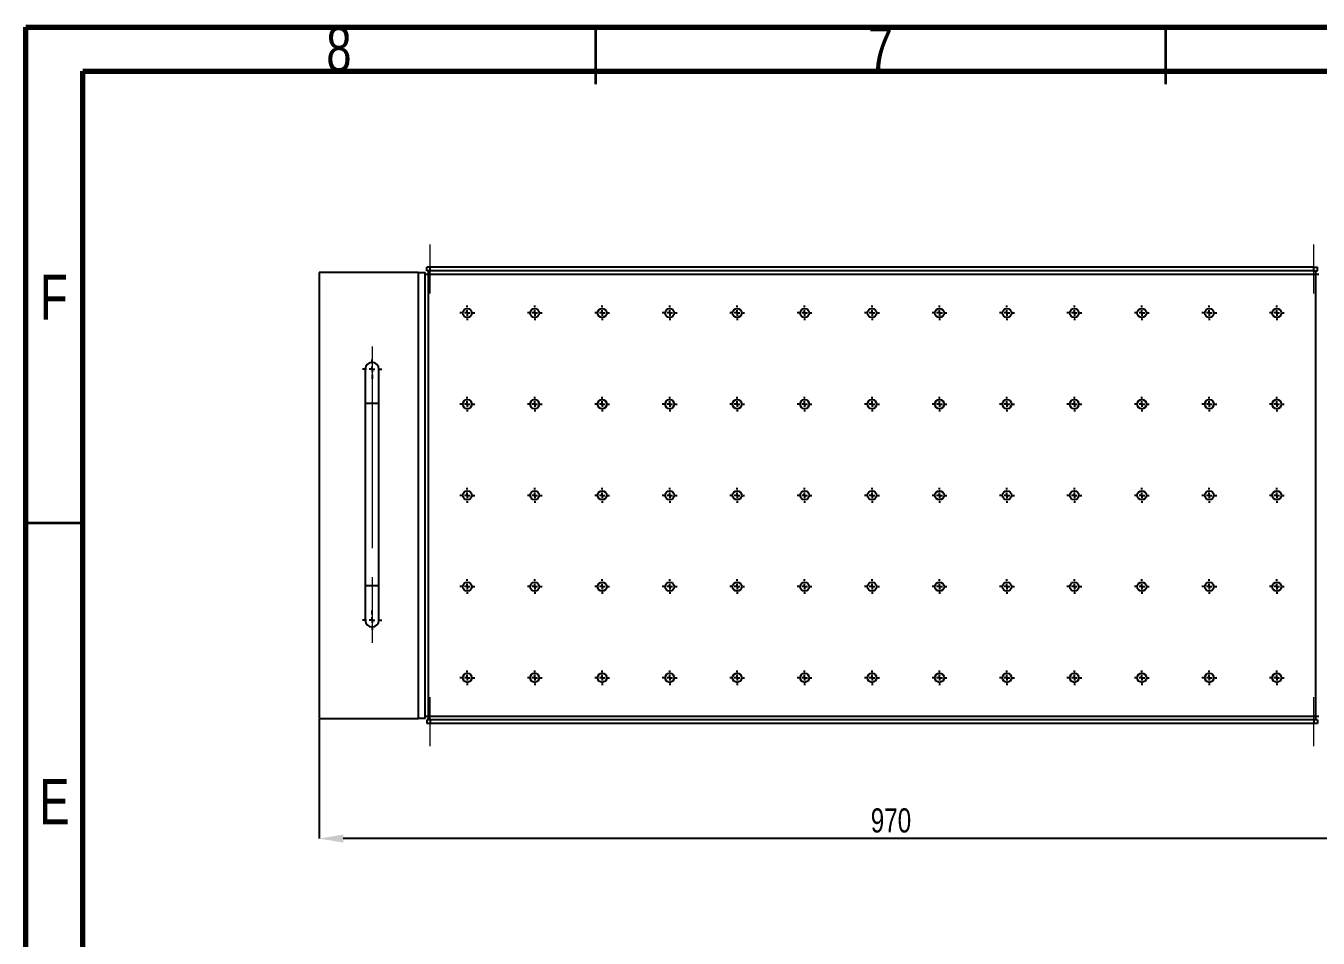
# Model space of a CAD drawing. Header units: millimetres. Extents: x 15 to 1266, y -324 to 294.
# Drawn here: x 16.7 to 130.1, y -116.4 to -36.4 of the extents above; entities that cross this region are included whole.
import ezdxf

# ---------------------------------------------------------------- set-up
doc = ezdxf.new("R2010")
doc.units = ezdxf.units.MM
doc.header["$PDSIZE"] = -1
doc.linetypes.add('CENTERX2', pattern=[20.32, 12.7, -2.54, 2.54, -2.54])
doc.layers.add('FORMAT', color=7, linetype='Continuous')
doc.styles.add('SLDTEXTSTYLE0', font='TXT', dxfattribs={"width": 0.75})
doc.dimstyles.new('SLDDIMSTYLE9', dxfattribs={"dimtxt": 2.116667, "dimasz": 2.116667, "dimexe": 0, "dimexo": 0.0625, "dimgap": 0.529167, "dimtad": 1, "dimdec": 0, "dimlfac": 10, "dimrnd": 1e-09, "dimzin": 12, "dimdsep": 46, "dimtxsty": 'SLDTEXTSTYLE0', "dimsah": 1, "dimcen": 0.09, "dimadec": 0, "dimazin": 3, "dimtfac": 1, "dimtdec": 0, "dimtofl": 0, "dimtmove": 0, "dimatfit": 3, "dimfxl": 1, "dimfrac": 2, "dimtolj": 1, "dimtzin": 12, "dimarcsym": 0})

# ---------------------------------------------------------------- blocks, each defined once
blk = doc.blocks.new('*D730')
at = {"layer": 'Defpoints', "color": 0}
for p in [(42.46, -97.15), (139.46, -97.15), (42.46, -107.69)]:
    blk.add_point(p, dxfattribs=at)
at = {"layer": 'FORMAT', "color": 0, "lineweight": -2}
for p, q in [((42.46, -97.21), (42.46, -107.69)), ((139.46, -97.21), (139.46, -107.69)), ((137.34, -107.69), (44.58, -107.69))]:
    blk.add_line(p, q, dxfattribs=at)
at = {"layer": 'FORMAT', "color": 0}
for points in [[(44.58, -107.34), (44.58, -108.04), (42.46, -107.69)], [(137.34, -107.34), (137.34, -108.04), (139.46, -107.69)]]:
    blk.add_solid(points, dxfattribs=at)
at = {"layer": 'FORMAT', "color": 0, "insert": (92.62, -105.04), "char_height": 2.117, "attachment_point": 2, "style": 'SLDTEXTSTYLE0'}
blk.add_mtext('\\A1;970', dxfattribs=at)
blk = doc.blocks.new('SW_CENTERMARKSYMBOL_79')
at = {"layer": 'FORMAT', "color": 0}
for p, q in [((-0.5, 0), (-0.85, 0)), ((0, 0), (-0.25, 0)), ((0, 0.5), (0, 0.85)), ((0, 0), (0, 0.25)), ((0, 0), (0, -0.25)), ((0, 0), (0.25, 0)), ((0.5, 0), (0.85, 0)), ((0, -0.5), (0, -0.85))]:
    blk.add_line(p, q, dxfattribs=at)
blk = doc.blocks.new('SW_CENTERMARKSYMBOL_80')
at = {"layer": 'FORMAT', "color": 0}
for p, q in [((-0.5, 0), (-0.85, 0)), ((0, 0), (-0.25, 0)), ((0, 0.5), (0, 0.85)), ((0, 0), (0, 0.25)), ((0, 0), (0, -0.25)), ((0, 0), (0.25, 0)), ((0.5, 0), (0.85, 0)), ((0, -0.5), (0, -0.85))]:
    blk.add_line(p, q, dxfattribs=at)
blk = doc.blocks.new('SW_CENTERMARKSYMBOL_81')
at = {"layer": 'FORMAT', "color": 0}
for p, q in [((-0.5, 0), (-0.65, 0)), ((0, 0), (-0.25, 0)), ((0, 0.5), (0, 0.65)), ((0, 0), (0, 0.25)), ((0, 0), (0, -0.25)), ((0, 0), (0.25, 0)), ((0.5, 0), (0.65, 0)), ((0, -0.5), (0, -0.65))]:
    blk.add_line(p, q, dxfattribs=at)
blk = doc.blocks.new('SW_CENTERMARKSYMBOL_82')
at = {"layer": 'FORMAT', "color": 0}
for p, q in [((-0.5, 0), (-0.65, 0)), ((0, 0), (-0.25, 0)), ((0, 0.5), (0, 0.65)), ((0, 0), (0, 0.25)), ((0, 0), (0, -0.25)), ((0, 0), (0.25, 0)), ((0.5, 0), (0.65, 0)), ((0, -0.5), (0, -0.65))]:
    blk.add_line(p, q, dxfattribs=at)
blk = doc.blocks.new('SW_CENTERMARKSYMBOL_83')
at = {"layer": 'FORMAT', "color": 0}
for p, q in [((-0.5, 0), (-0.65, 0)), ((0, 0), (-0.25, 0)), ((0, 0.5), (0, 0.65)), ((0, 0), (0, 0.25)), ((0, 0), (0, -0.25)), ((0, 0), (0.25, 0)), ((0.5, 0), (0.65, 0)), ((0, -0.5), (0, -0.65))]:
    blk.add_line(p, q, dxfattribs=at)
blk = doc.blocks.new('SW_CENTERMARKSYMBOL_84')
at = {"layer": 'FORMAT', "color": 0}
for p, q in [((-0.5, 0), (-0.65, 0)), ((0, 0), (-0.25, 0)), ((0, 0.5), (0, 0.65)), ((0, 0), (0, 0.25)), ((0, 0), (0, -0.25)), ((0, 0), (0.25, 0)), ((0.5, 0), (0.65, 0)), ((0, -0.5), (0, -0.65))]:
    blk.add_line(p, q, dxfattribs=at)
blk = doc.blocks.new('SW_CENTERMARKSYMBOL_85')
at = {"layer": 'FORMAT', "color": 0}
for p, q in [((-0.5, 0), (-0.65, 0)), ((0, 0), (-0.25, 0)), ((0, 0.5), (0, 0.65)), ((0, 0), (0, 0.25)), ((0, 0), (0, -0.25)), ((0, 0), (0.25, 0)), ((0.5, 0), (0.65, 0)), ((0, -0.5), (0, -0.65))]:
    blk.add_line(p, q, dxfattribs=at)
blk = doc.blocks.new('SW_CENTERMARKSYMBOL_86')
at = {"layer": 'FORMAT', "color": 0}
for p, q in [((-0.5, 0), (-0.65, 0)), ((0, 0), (-0.25, 0)), ((0, 0.5), (0, 0.65)), ((0, 0), (0, 0.25)), ((0, 0), (0, -0.25)), ((0, 0), (0.25, 0)), ((0.5, 0), (0.65, 0)), ((0, -0.5), (0, -0.65))]:
    blk.add_line(p, q, dxfattribs=at)
blk = doc.blocks.new('SW_CENTERMARKSYMBOL_87')
at = {"layer": 'FORMAT', "color": 0}
for p, q in [((-0.5, 0), (-0.65, 0)), ((0, 0), (-0.25, 0)), ((0, 0.5), (0, 0.65)), ((0, 0), (0, 0.25)), ((0, 0), (0, -0.25)), ((0, 0), (0.25, 0)), ((0.5, 0), (0.65, 0)), ((0, -0.5), (0, -0.65))]:
    blk.add_line(p, q, dxfattribs=at)
blk = doc.blocks.new('SW_CENTERMARKSYMBOL_88')
at = {"layer": 'FORMAT', "color": 0}
for p, q in [((-0.5, 0), (-0.65, 0)), ((0, 0), (-0.25, 0)), ((0, 0.5), (0, 0.65)), ((0, 0), (0, 0.25)), ((0, 0), (0, -0.25)), ((0, 0), (0.25, 0)), ((0.5, 0), (0.65, 0)), ((0, -0.5), (0, -0.65))]:
    blk.add_line(p, q, dxfattribs=at)
blk = doc.blocks.new('SW_CENTERMARKSYMBOL_89')
at = {"layer": 'FORMAT', "color": 0}
for p, q in [((-0.5, 0), (-0.65, 0)), ((0, 0), (-0.25, 0)), ((0, 0.5), (0, 0.65)), ((0, 0), (0, 0.25)), ((0, 0), (0, -0.25)), ((0, 0), (0.25, 0)), ((0.5, 0), (0.65, 0)), ((0, -0.5), (0, -0.65))]:
    blk.add_line(p, q, dxfattribs=at)
blk = doc.blocks.new('SW_CENTERMARKSYMBOL_90')
at = {"layer": 'FORMAT', "color": 0}
for p, q in [((-0.5, 0), (-0.65, 0)), ((0, 0), (-0.25, 0)), ((0, 0.5), (0, 0.65)), ((0, 0), (0, 0.25)), ((0, 0), (0, -0.25)), ((0, 0), (0.25, 0)), ((0.5, 0), (0.65, 0)), ((0, -0.5), (0, -0.65))]:
    blk.add_line(p, q, dxfattribs=at)
blk = doc.blocks.new('SW_CENTERMARKSYMBOL_91')
at = {"layer": 'FORMAT', "color": 0}
for p, q in [((-0.5, 0), (-0.65, 0)), ((0, 0), (-0.25, 0)), ((0, 0.5), (0, 0.65)), ((0, 0), (0, 0.25)), ((0, 0), (0, -0.25)), ((0, 0), (0.25, 0)), ((0.5, 0), (0.65, 0)), ((0, -0.5), (0, -0.65))]:
    blk.add_line(p, q, dxfattribs=at)
blk = doc.blocks.new('SW_CENTERMARKSYMBOL_92')
at = {"layer": 'FORMAT', "color": 0}
for p, q in [((-0.5, 0), (-0.65, 0)), ((0, 0), (-0.25, 0)), ((0, 0.5), (0, 0.65)), ((0, 0), (0, 0.25)), ((0, 0), (0, -0.25)), ((0, 0), (0.25, 0)), ((0.5, 0), (0.65, 0)), ((0, -0.5), (0, -0.65))]:
    blk.add_line(p, q, dxfattribs=at)
blk = doc.blocks.new('SW_CENTERMARKSYMBOL_93')
at = {"layer": 'FORMAT', "color": 0}
for p, q in [((-0.5, 0), (-0.65, 0)), ((0, 0), (-0.25, 0)), ((0, 0.5), (0, 0.65)), ((0, 0), (0, 0.25)), ((0, 0), (0, -0.25)), ((0, 0), (0.25, 0)), ((0.5, 0), (0.65, 0)), ((0, -0.5), (0, -0.65))]:
    blk.add_line(p, q, dxfattribs=at)
blk = doc.blocks.new('SW_CENTERMARKSYMBOL_94')
at = {"layer": 'FORMAT', "color": 0}
for p, q in [((-0.5, 0), (-0.65, 0)), ((0, 0), (-0.25, 0)), ((0, 0.5), (0, 0.65)), ((0, 0), (0, 0.25)), ((0, 0), (0, -0.25)), ((0, 0), (0.25, 0)), ((0.5, 0), (0.65, 0)), ((0, -0.5), (0, -0.65))]:
    blk.add_line(p, q, dxfattribs=at)
blk = doc.blocks.new('SW_CENTERMARKSYMBOL_95')
at = {"layer": 'FORMAT', "color": 0}
for p, q in [((-0.5, 0), (-0.65, 0)), ((0, 0), (-0.25, 0)), ((0, 0.5), (0, 0.65)), ((0, 0), (0, 0.25)), ((0, 0), (0, -0.25)), ((0, 0), (0.25, 0)), ((0.5, 0), (0.65, 0)), ((0, -0.5), (0, -0.65))]:
    blk.add_line(p, q, dxfattribs=at)
blk = doc.blocks.new('SW_CENTERMARKSYMBOL_96')
at = {"layer": 'FORMAT', "color": 0}
for p, q in [((-0.5, 0), (-0.65, 0)), ((0, 0), (-0.25, 0)), ((0, 0.5), (0, 0.65)), ((0, 0), (0, 0.25)), ((0, 0), (0, -0.25)), ((0, 0), (0.25, 0)), ((0.5, 0), (0.65, 0)), ((0, -0.5), (0, -0.65))]:
    blk.add_line(p, q, dxfattribs=at)
blk = doc.blocks.new('SW_CENTERMARKSYMBOL_97')
at = {"layer": 'FORMAT', "color": 0}
for p, q in [((-0.5, 0), (-0.65, 0)), ((0, 0), (-0.25, 0)), ((0, 0.5), (0, 0.65)), ((0, 0), (0, 0.25)), ((0, 0), (0, -0.25)), ((0, 0), (0.25, 0)), ((0.5, 0), (0.65, 0)), ((0, -0.5), (0, -0.65))]:
    blk.add_line(p, q, dxfattribs=at)
blk = doc.blocks.new('SW_CENTERMARKSYMBOL_98')
at = {"layer": 'FORMAT', "color": 0}
for p, q in [((-0.5, 0), (-0.65, 0)), ((0, 0), (-0.25, 0)), ((0, 0.5), (0, 0.65)), ((0, 0), (0, 0.25)), ((0, 0), (0, -0.25)), ((0, 0), (0.25, 0)), ((0.5, 0), (0.65, 0)), ((0, -0.5), (0, -0.65))]:
    blk.add_line(p, q, dxfattribs=at)
blk = doc.blocks.new('SW_CENTERMARKSYMBOL_99')
at = {"layer": 'FORMAT', "color": 0}
for p, q in [((-0.5, 0), (-0.65, 0)), ((0, 0), (-0.25, 0)), ((0, 0.5), (0, 0.65)), ((0, 0), (0, 0.25)), ((0, 0), (0, -0.25)), ((0, 0), (0.25, 0)), ((0.5, 0), (0.65, 0)), ((0, -0.5), (0, -0.65))]:
    blk.add_line(p, q, dxfattribs=at)
blk = doc.blocks.new('SW_CENTERMARKSYMBOL_100')
at = {"layer": 'FORMAT', "color": 0}
for p, q in [((-0.5, 0), (-0.65, 0)), ((0, 0), (-0.25, 0)), ((0, 0.5), (0, 0.65)), ((0, 0), (0, 0.25)), ((0, 0), (0, -0.25)), ((0, 0), (0.25, 0)), ((0.5, 0), (0.65, 0)), ((0, -0.5), (0, -0.65))]:
    blk.add_line(p, q, dxfattribs=at)
blk = doc.blocks.new('SW_CENTERMARKSYMBOL_101')
at = {"layer": 'FORMAT', "color": 0}
for p, q in [((-0.5, 0), (-0.65, 0)), ((0, 0), (-0.25, 0)), ((0, 0.5), (0, 0.65)), ((0, 0), (0, 0.25)), ((0, 0), (0, -0.25)), ((0, 0), (0.25, 0)), ((0.5, 0), (0.65, 0)), ((0, -0.5), (0, -0.65))]:
    blk.add_line(p, q, dxfattribs=at)
blk = doc.blocks.new('SW_CENTERMARKSYMBOL_102')
at = {"layer": 'FORMAT', "color": 0}
for p, q in [((-0.5, 0), (-0.65, 0)), ((0, 0), (-0.25, 0)), ((0, 0.5), (0, 0.65)), ((0, 0), (0, 0.25)), ((0, 0), (0, -0.25)), ((0, 0), (0.25, 0)), ((0.5, 0), (0.65, 0)), ((0, -0.5), (0, -0.65))]:
    blk.add_line(p, q, dxfattribs=at)
blk = doc.blocks.new('SW_CENTERMARKSYMBOL_103')
at = {"layer": 'FORMAT', "color": 0}
for p, q in [((-0.5, 0), (-0.65, 0)), ((0, 0), (-0.25, 0)), ((0, 0.5), (0, 0.65)), ((0, 0), (0, 0.25)), ((0, 0), (0, -0.25)), ((0, 0), (0.25, 0)), ((0.5, 0), (0.65, 0)), ((0, -0.5), (0, -0.65))]:
    blk.add_line(p, q, dxfattribs=at)
blk = doc.blocks.new('SW_CENTERMARKSYMBOL_104')
at = {"layer": 'FORMAT', "color": 0}
for p, q in [((-0.5, 0), (-0.65, 0)), ((0, 0), (-0.25, 0)), ((0, 0.5), (0, 0.65)), ((0, 0), (0, 0.25)), ((0, 0), (0, -0.25)), ((0, 0), (0.25, 0)), ((0.5, 0), (0.65, 0)), ((0, -0.5), (0, -0.65))]:
    blk.add_line(p, q, dxfattribs=at)
blk = doc.blocks.new('SW_CENTERMARKSYMBOL_105')
at = {"layer": 'FORMAT', "color": 0}
for p, q in [((-0.5, 0), (-0.65, 0)), ((0, 0), (-0.25, 0)), ((0, 0.5), (0, 0.65)), ((0, 0), (0, 0.25)), ((0, 0), (0, -0.25)), ((0, 0), (0.25, 0)), ((0.5, 0), (0.65, 0)), ((0, -0.5), (0, -0.65))]:
    blk.add_line(p, q, dxfattribs=at)
blk = doc.blocks.new('SW_CENTERMARKSYMBOL_106')
at = {"layer": 'FORMAT', "color": 0}
for p, q in [((-0.5, 0), (-0.65, 0)), ((0, 0), (-0.25, 0)), ((0, 0.5), (0, 0.65)), ((0, 0), (0, 0.25)), ((0, 0), (0, -0.25)), ((0, 0), (0.25, 0)), ((0.5, 0), (0.65, 0)), ((0, -0.5), (0, -0.65))]:
    blk.add_line(p, q, dxfattribs=at)
blk = doc.blocks.new('SW_CENTERMARKSYMBOL_107')
at = {"layer": 'FORMAT', "color": 0}
for p, q in [((-0.5, 0), (-0.65, 0)), ((0, 0), (-0.25, 0)), ((0, 0.5), (0, 0.65)), ((0, 0), (0, 0.25)), ((0, 0), (0, -0.25)), ((0, 0), (0.25, 0)), ((0.5, 0), (0.65, 0)), ((0, -0.5), (0, -0.65))]:
    blk.add_line(p, q, dxfattribs=at)
blk = doc.blocks.new('SW_CENTERMARKSYMBOL_108')
at = {"layer": 'FORMAT', "color": 0}
for p, q in [((-0.5, 0), (-0.65, 0)), ((0, 0), (-0.25, 0)), ((0, 0.5), (0, 0.65)), ((0, 0), (0, 0.25)), ((0, 0), (0, -0.25)), ((0, 0), (0.25, 0)), ((0.5, 0), (0.65, 0)), ((0, -0.5), (0, -0.65))]:
    blk.add_line(p, q, dxfattribs=at)
blk = doc.blocks.new('SW_CENTERMARKSYMBOL_109')
at = {"layer": 'FORMAT', "color": 0}
for p, q in [((-0.5, 0), (-0.65, 0)), ((0, 0), (-0.25, 0)), ((0, 0.5), (0, 0.65)), ((0, 0), (0, 0.25)), ((0, 0), (0, -0.25)), ((0, 0), (0.25, 0)), ((0.5, 0), (0.65, 0)), ((0, -0.5), (0, -0.65))]:
    blk.add_line(p, q, dxfattribs=at)
blk = doc.blocks.new('SW_CENTERMARKSYMBOL_110')
at = {"layer": 'FORMAT', "color": 0}
for p, q in [((-0.5, 0), (-0.65, 0)), ((0, 0), (-0.25, 0)), ((0, 0.5), (0, 0.65)), ((0, 0), (0, 0.25)), ((0, 0), (0, -0.25)), ((0, 0), (0.25, 0)), ((0.5, 0), (0.65, 0)), ((0, -0.5), (0, -0.65))]:
    blk.add_line(p, q, dxfattribs=at)
blk = doc.blocks.new('SW_CENTERMARKSYMBOL_111')
at = {"layer": 'FORMAT', "color": 0}
for p, q in [((-0.5, 0), (-0.65, 0)), ((0, 0), (-0.25, 0)), ((0, 0.5), (0, 0.65)), ((0, 0), (0, 0.25)), ((0, 0), (0, -0.25)), ((0, 0), (0.25, 0)), ((0.5, 0), (0.65, 0)), ((0, -0.5), (0, -0.65))]:
    blk.add_line(p, q, dxfattribs=at)
blk = doc.blocks.new('SW_CENTERMARKSYMBOL_112')
at = {"layer": 'FORMAT', "color": 0}
for p, q in [((-0.5, 0), (-0.65, 0)), ((0, 0), (-0.25, 0)), ((0, 0.5), (0, 0.65)), ((0, 0), (0, 0.25)), ((0, 0), (0, -0.25)), ((0, 0), (0.25, 0)), ((0.5, 0), (0.65, 0)), ((0, -0.5), (0, -0.65))]:
    blk.add_line(p, q, dxfattribs=at)
blk = doc.blocks.new('SW_CENTERMARKSYMBOL_113')
at = {"layer": 'FORMAT', "color": 0}
for p, q in [((-0.5, 0), (-0.65, 0)), ((0, 0), (-0.25, 0)), ((0, 0.5), (0, 0.65)), ((0, 0), (0, 0.25)), ((0, 0), (0, -0.25)), ((0, 0), (0.25, 0)), ((0.5, 0), (0.65, 0)), ((0, -0.5), (0, -0.65))]:
    blk.add_line(p, q, dxfattribs=at)
blk = doc.blocks.new('SW_CENTERMARKSYMBOL_114')
at = {"layer": 'FORMAT', "color": 0}
for p, q in [((-0.5, 0), (-0.65, 0)), ((0, 0), (-0.25, 0)), ((0, 0.5), (0, 0.65)), ((0, 0), (0, 0.25)), ((0, 0), (0, -0.25)), ((0, 0), (0.25, 0)), ((0.5, 0), (0.65, 0)), ((0, -0.5), (0, -0.65))]:
    blk.add_line(p, q, dxfattribs=at)
blk = doc.blocks.new('SW_CENTERMARKSYMBOL_115')
at = {"layer": 'FORMAT', "color": 0}
for p, q in [((-0.5, 0), (-0.65, 0)), ((0, 0), (-0.25, 0)), ((0, 0.5), (0, 0.65)), ((0, 0), (0, 0.25)), ((0, 0), (0, -0.25)), ((0, 0), (0.25, 0)), ((0.5, 0), (0.65, 0)), ((0, -0.5), (0, -0.65))]:
    blk.add_line(p, q, dxfattribs=at)
blk = doc.blocks.new('SW_CENTERMARKSYMBOL_116')
at = {"layer": 'FORMAT', "color": 0}
for p, q in [((-0.5, 0), (-0.65, 0)), ((0, 0), (-0.25, 0)), ((0, 0.5), (0, 0.65)), ((0, 0), (0, 0.25)), ((0, 0), (0, -0.25)), ((0, 0), (0.25, 0)), ((0.5, 0), (0.65, 0)), ((0, -0.5), (0, -0.65))]:
    blk.add_line(p, q, dxfattribs=at)
blk = doc.blocks.new('SW_CENTERMARKSYMBOL_117')
at = {"layer": 'FORMAT', "color": 0}
for p, q in [((-0.5, 0), (-0.65, 0)), ((0, 0), (-0.25, 0)), ((0, 0.5), (0, 0.65)), ((0, 0), (0, 0.25)), ((0, 0), (0, -0.25)), ((0, 0), (0.25, 0)), ((0.5, 0), (0.65, 0)), ((0, -0.5), (0, -0.65))]:
    blk.add_line(p, q, dxfattribs=at)
blk = doc.blocks.new('SW_CENTERMARKSYMBOL_118')
at = {"layer": 'FORMAT', "color": 0}
for p, q in [((-0.5, 0), (-0.65, 0)), ((0, 0), (-0.25, 0)), ((0, 0.5), (0, 0.65)), ((0, 0), (0, 0.25)), ((0, 0), (0, -0.25)), ((0, 0), (0.25, 0)), ((0.5, 0), (0.65, 0)), ((0, -0.5), (0, -0.65))]:
    blk.add_line(p, q, dxfattribs=at)
blk = doc.blocks.new('SW_CENTERMARKSYMBOL_119')
at = {"layer": 'FORMAT', "color": 0}
for p, q in [((-0.5, 0), (-0.65, 0)), ((0, 0), (-0.25, 0)), ((0, 0.5), (0, 0.65)), ((0, 0), (0, 0.25)), ((0, 0), (0, -0.25)), ((0, 0), (0.25, 0)), ((0.5, 0), (0.65, 0)), ((0, -0.5), (0, -0.65))]:
    blk.add_line(p, q, dxfattribs=at)
blk = doc.blocks.new('SW_CENTERMARKSYMBOL_120')
at = {"layer": 'FORMAT', "color": 0}
for p, q in [((-0.5, 0), (-0.65, 0)), ((0, 0), (-0.25, 0)), ((0, 0.5), (0, 0.65)), ((0, 0), (0, 0.25)), ((0, 0), (0, -0.25)), ((0, 0), (0.25, 0)), ((0.5, 0), (0.65, 0)), ((0, -0.5), (0, -0.65))]:
    blk.add_line(p, q, dxfattribs=at)
blk = doc.blocks.new('SW_CENTERMARKSYMBOL_121')
at = {"layer": 'FORMAT', "color": 0}
for p, q in [((-0.5, 0), (-0.65, 0)), ((0, 0), (-0.25, 0)), ((0, 0.5), (0, 0.65)), ((0, 0), (0, 0.25)), ((0, 0), (0, -0.25)), ((0, 0), (0.25, 0)), ((0.5, 0), (0.65, 0)), ((0, -0.5), (0, -0.65))]:
    blk.add_line(p, q, dxfattribs=at)
blk = doc.blocks.new('SW_CENTERMARKSYMBOL_122')
at = {"layer": 'FORMAT', "color": 0}
for p, q in [((-0.5, 0), (-0.65, 0)), ((0, 0), (-0.25, 0)), ((0, 0.5), (0, 0.65)), ((0, 0), (0, 0.25)), ((0, 0), (0, -0.25)), ((0, 0), (0.25, 0)), ((0.5, 0), (0.65, 0)), ((0, -0.5), (0, -0.65))]:
    blk.add_line(p, q, dxfattribs=at)
blk = doc.blocks.new('SW_CENTERMARKSYMBOL_123')
at = {"layer": 'FORMAT', "color": 0}
for p, q in [((-0.5, 0), (-0.65, 0)), ((0, 0), (-0.25, 0)), ((0, 0.5), (0, 0.65)), ((0, 0), (0, 0.25)), ((0, 0), (0, -0.25)), ((0, 0), (0.25, 0)), ((0.5, 0), (0.65, 0)), ((0, -0.5), (0, -0.65))]:
    blk.add_line(p, q, dxfattribs=at)
blk = doc.blocks.new('SW_CENTERMARKSYMBOL_124')
at = {"layer": 'FORMAT', "color": 0}
for p, q in [((-0.5, 0), (-0.65, 0)), ((0, 0), (-0.25, 0)), ((0, 0.5), (0, 0.65)), ((0, 0), (0, 0.25)), ((0, 0), (0, -0.25)), ((0, 0), (0.25, 0)), ((0.5, 0), (0.65, 0)), ((0, -0.5), (0, -0.65))]:
    blk.add_line(p, q, dxfattribs=at)
blk = doc.blocks.new('SW_CENTERMARKSYMBOL_125')
at = {"layer": 'FORMAT', "color": 0}
for p, q in [((-0.5, 0), (-0.65, 0)), ((0, 0), (-0.25, 0)), ((0, 0.5), (0, 0.65)), ((0, 0), (0, 0.25)), ((0, 0), (0, -0.25)), ((0, 0), (0.25, 0)), ((0.5, 0), (0.65, 0)), ((0, -0.5), (0, -0.65))]:
    blk.add_line(p, q, dxfattribs=at)
blk = doc.blocks.new('SW_CENTERMARKSYMBOL_126')
at = {"layer": 'FORMAT', "color": 0}
for p, q in [((-0.5, 0), (-0.65, 0)), ((0, 0), (-0.25, 0)), ((0, 0.5), (0, 0.65)), ((0, 0), (0, 0.25)), ((0, 0), (0, -0.25)), ((0, 0), (0.25, 0)), ((0.5, 0), (0.65, 0)), ((0, -0.5), (0, -0.65))]:
    blk.add_line(p, q, dxfattribs=at)
blk = doc.blocks.new('SW_CENTERMARKSYMBOL_127')
at = {"layer": 'FORMAT', "color": 0}
for p, q in [((-0.5, 0), (-0.65, 0)), ((0, 0), (-0.25, 0)), ((0, 0.5), (0, 0.65)), ((0, 0), (0, 0.25)), ((0, 0), (0, -0.25)), ((0, 0), (0.25, 0)), ((0.5, 0), (0.65, 0)), ((0, -0.5), (0, -0.65))]:
    blk.add_line(p, q, dxfattribs=at)
blk = doc.blocks.new('SW_CENTERMARKSYMBOL_128')
at = {"layer": 'FORMAT', "color": 0}
for p, q in [((-0.5, 0), (-0.65, 0)), ((0, 0), (-0.25, 0)), ((0, 0.5), (0, 0.65)), ((0, 0), (0, 0.25)), ((0, 0), (0, -0.25)), ((0, 0), (0.25, 0)), ((0.5, 0), (0.65, 0)), ((0, -0.5), (0, -0.65))]:
    blk.add_line(p, q, dxfattribs=at)
blk = doc.blocks.new('SW_CENTERMARKSYMBOL_129')
at = {"layer": 'FORMAT', "color": 0}
for p, q in [((-0.5, 0), (-0.65, 0)), ((0, 0), (-0.25, 0)), ((0, 0.5), (0, 0.65)), ((0, 0), (0, 0.25)), ((0, 0), (0, -0.25)), ((0, 0), (0.25, 0)), ((0.5, 0), (0.65, 0)), ((0, -0.5), (0, -0.65))]:
    blk.add_line(p, q, dxfattribs=at)
blk = doc.blocks.new('SW_CENTERMARKSYMBOL_130')
at = {"layer": 'FORMAT', "color": 0}
for p, q in [((-0.5, 0), (-0.65, 0)), ((0, 0), (-0.25, 0)), ((0, 0.5), (0, 0.65)), ((0, 0), (0, 0.25)), ((0, 0), (0, -0.25)), ((0, 0), (0.25, 0)), ((0.5, 0), (0.65, 0)), ((0, -0.5), (0, -0.65))]:
    blk.add_line(p, q, dxfattribs=at)
blk = doc.blocks.new('SW_CENTERMARKSYMBOL_131')
at = {"layer": 'FORMAT', "color": 0}
for p, q in [((-0.5, 0), (-0.65, 0)), ((0, 0), (-0.25, 0)), ((0, 0.5), (0, 0.65)), ((0, 0), (0, 0.25)), ((0, 0), (0, -0.25)), ((0, 0), (0.25, 0)), ((0.5, 0), (0.65, 0)), ((0, -0.5), (0, -0.65))]:
    blk.add_line(p, q, dxfattribs=at)
blk = doc.blocks.new('SW_CENTERMARKSYMBOL_132')
at = {"layer": 'FORMAT', "color": 0}
for p, q in [((-0.5, 0), (-0.65, 0)), ((0, 0), (-0.25, 0)), ((0, 0.5), (0, 0.65)), ((0, 0), (0, 0.25)), ((0, 0), (0, -0.25)), ((0, 0), (0.25, 0)), ((0.5, 0), (0.65, 0)), ((0, -0.5), (0, -0.65))]:
    blk.add_line(p, q, dxfattribs=at)
blk = doc.blocks.new('SW_CENTERMARKSYMBOL_133')
at = {"layer": 'FORMAT', "color": 0}
for p, q in [((-0.5, 0), (-0.65, 0)), ((0, 0), (-0.25, 0)), ((0, 0.5), (0, 0.65)), ((0, 0), (0, 0.25)), ((0, 0), (0, -0.25)), ((0, 0), (0.25, 0)), ((0.5, 0), (0.65, 0)), ((0, -0.5), (0, -0.65))]:
    blk.add_line(p, q, dxfattribs=at)
blk = doc.blocks.new('SW_CENTERMARKSYMBOL_134')
at = {"layer": 'FORMAT', "color": 0}
for p, q in [((-0.5, 0), (-0.65, 0)), ((0, 0), (-0.25, 0)), ((0, 0.5), (0, 0.65)), ((0, 0), (0, 0.25)), ((0, 0), (0, -0.25)), ((0, 0), (0.25, 0)), ((0.5, 0), (0.65, 0)), ((0, -0.5), (0, -0.65))]:
    blk.add_line(p, q, dxfattribs=at)
blk = doc.blocks.new('SW_CENTERMARKSYMBOL_135')
at = {"layer": 'FORMAT', "color": 0}
for p, q in [((-0.5, 0), (-0.65, 0)), ((0, 0), (-0.25, 0)), ((0, 0.5), (0, 0.65)), ((0, 0), (0, 0.25)), ((0, 0), (0, -0.25)), ((0, 0), (0.25, 0)), ((0.5, 0), (0.65, 0)), ((0, -0.5), (0, -0.65))]:
    blk.add_line(p, q, dxfattribs=at)
blk = doc.blocks.new('SW_CENTERMARKSYMBOL_136')
at = {"layer": 'FORMAT', "color": 0}
for p, q in [((-0.5, 0), (-0.65, 0)), ((0, 0), (-0.25, 0)), ((0, 0.5), (0, 0.65)), ((0, 0), (0, 0.25)), ((0, 0), (0, -0.25)), ((0, 0), (0.25, 0)), ((0.5, 0), (0.65, 0)), ((0, -0.5), (0, -0.65))]:
    blk.add_line(p, q, dxfattribs=at)
blk = doc.blocks.new('SW_CENTERMARKSYMBOL_137')
at = {"layer": 'FORMAT', "color": 0}
for p, q in [((-0.5, 0), (-0.65, 0)), ((0, 0), (-0.25, 0)), ((0, 0.5), (0, 0.65)), ((0, 0), (0, 0.25)), ((0, 0), (0, -0.25)), ((0, 0), (0.25, 0)), ((0.5, 0), (0.65, 0)), ((0, -0.5), (0, -0.65))]:
    blk.add_line(p, q, dxfattribs=at)
blk = doc.blocks.new('SW_CENTERMARKSYMBOL_138')
at = {"layer": 'FORMAT', "color": 0}
for p, q in [((-0.5, 0), (-0.65, 0)), ((0, 0), (-0.25, 0)), ((0, 0.5), (0, 0.65)), ((0, 0), (0, 0.25)), ((0, 0), (0, -0.25)), ((0, 0), (0.25, 0)), ((0.5, 0), (0.65, 0)), ((0, -0.5), (0, -0.65))]:
    blk.add_line(p, q, dxfattribs=at)
blk = doc.blocks.new('SW_CENTERMARKSYMBOL_139')
at = {"layer": 'FORMAT', "color": 0}
for p, q in [((-0.5, 0), (-0.65, 0)), ((0, 0), (-0.25, 0)), ((0, 0.5), (0, 0.65)), ((0, 0), (0, 0.25)), ((0, 0), (0, -0.25)), ((0, 0), (0.25, 0)), ((0.5, 0), (0.65, 0)), ((0, -0.5), (0, -0.65))]:
    blk.add_line(p, q, dxfattribs=at)
blk = doc.blocks.new('SW_CENTERMARKSYMBOL_140')
at = {"layer": 'FORMAT', "color": 0}
for p, q in [((-0.5, 0), (-0.65, 0)), ((0, 0), (-0.25, 0)), ((0, 0.5), (0, 0.65)), ((0, 0), (0, 0.25)), ((0, 0), (0, -0.25)), ((0, 0), (0.25, 0)), ((0.5, 0), (0.65, 0)), ((0, -0.5), (0, -0.65))]:
    blk.add_line(p, q, dxfattribs=at)
blk = doc.blocks.new('SW_CENTERMARKSYMBOL_141')
at = {"layer": 'FORMAT', "color": 0}
for p, q in [((-0.5, 0), (-0.65, 0)), ((0, 0), (-0.25, 0)), ((0, 0.5), (0, 0.65)), ((0, 0), (0, 0.25)), ((0, 0), (0, -0.25)), ((0, 0), (0.25, 0)), ((0.5, 0), (0.65, 0)), ((0, -0.5), (0, -0.65))]:
    blk.add_line(p, q, dxfattribs=at)
blk = doc.blocks.new('SW_CENTERMARKSYMBOL_142')
at = {"layer": 'FORMAT', "color": 0}
for p, q in [((-0.5, 0), (-0.65, 0)), ((0, 0), (-0.25, 0)), ((0, 0.5), (0, 0.65)), ((0, 0), (0, 0.25)), ((0, 0), (0, -0.25)), ((0, 0), (0.25, 0)), ((0.5, 0), (0.65, 0)), ((0, -0.5), (0, -0.65))]:
    blk.add_line(p, q, dxfattribs=at)
blk = doc.blocks.new('SW_CENTERMARKSYMBOL_143')
at = {"layer": 'FORMAT', "color": 0}
for p, q in [((-0.5, 0), (-0.65, 0)), ((0, 0), (-0.25, 0)), ((0, 0.5), (0, 0.65)), ((0, 0), (0, 0.25)), ((0, 0), (0, -0.25)), ((0, 0), (0.25, 0)), ((0.5, 0), (0.65, 0)), ((0, -0.5), (0, -0.65))]:
    blk.add_line(p, q, dxfattribs=at)
blk = doc.blocks.new('SW_CENTERMARKSYMBOL_144')
at = {"layer": 'FORMAT', "color": 0}
for p, q in [((-0.5, 0), (-0.65, 0)), ((0, 0), (-0.25, 0)), ((0, 0.5), (0, 0.65)), ((0, 0), (0, 0.25)), ((0, 0), (0, -0.25)), ((0, 0), (0.25, 0)), ((0.5, 0), (0.65, 0)), ((0, -0.5), (0, -0.65))]:
    blk.add_line(p, q, dxfattribs=at)
blk = doc.blocks.new('SW_CENTERMARKSYMBOL_145')
at = {"layer": 'FORMAT', "color": 0}
for p, q in [((-0.5, 0), (-0.65, 0)), ((0, 0), (-0.25, 0)), ((0, 0.5), (0, 0.65)), ((0, 0), (0, 0.25)), ((0, 0), (0, -0.25)), ((0, 0), (0.25, 0)), ((0.5, 0), (0.65, 0)), ((0, -0.5), (0, -0.65))]:
    blk.add_line(p, q, dxfattribs=at)

msp = doc.modelspace()

# ---------------------------------------------------------------- linework, layer by layer
at = {"color": 7, "linetype": 'Continuous', "lineweight": 70}
for p, q in [((16.738536, -323.5306917), (16.738536, -36.5306917)), ((16.738536, -36.5306917), (416.738536, -36.5306917)), ((21.738536, -317.3971667), (21.738536, -40.3971667)), ((21.738536, -40.3971667), (411.1410081, -40.3971667))]:
    msp.add_line(p, q, dxfattribs=at)
at = {"color": 7, "linetype": 'Continuous', "lineweight": 35}
for p, q in [((66.738536, -41.5306917), (66.738536, -36.5306917)), ((116.738536, -41.5306917), (116.738536, -36.5306917)), ((21.738536, -80.0306917), (16.738536, -80.0306917))]:
    msp.add_line(p, q, dxfattribs=at)
at = {"color": 7, "linetype": 'Continuous', "lineweight": 25}
for p, q in [((52.2001573, -57.5889574), (51.9001612, -57.5889574)), ((51.9001612, -57.8889581), (51.9001612, -57.5889574)), ((129.7173159, -57.5889574), (52.2001573, -57.5889574)), ((52.2001573, -57.8889581), (52.2001573, -57.5889574)), ((129.7173159, -57.8889581), (129.7173159, -57.5889574)), ((129.7173159, -57.5889574), (130.0173165, -57.5889574)), ((130.0173165, -57.8889581), (130.0173165, -57.5889574)), ((42.4587378, -58.030379), (42.4587378, -97.1475365)), ((51.158739, -58.030379), (42.4587378, -58.030379)), ((51.158739, -58.030379), (51.158739, -97.1475365)), ((51.158739, -58.030379), (51.7587372, -58.030379)), ((51.7587372, -97.1475365), (51.7587372, -58.030379)), ((51.7587372, -58.1889572), (52.0587393, -58.1889572)), ((52.2001573, -57.8889581), (51.9001612, -57.8889581)), ((52.0587393, -58.1889572), (52.0587393, -57.8889581)), ((52.0587393, -58.1889572), (129.8587376, -58.1889572)), ((52.0587393, -96.9889583), (52.0587393, -58.1889572)), ((129.7173159, -57.8889581), (52.2001573, -57.8889581)), ((129.7173159, -57.8889581), (130.0173165, -57.8889581)), ((129.8587376, -57.8889581), (129.8587376, -58.1889572)), ((129.8587376, -58.1889572), (129.8587376, -96.9889583)), ((129.8587376, -58.1889572), (130.1587374, -58.1889572)), ((46.5087363, -66.5303791), (46.5087363, -69.5303792)), ((47.7087387, -69.5303792), (47.7087387, -66.5303791)), ((46.5087363, -69.5303792), (46.5087363, -85.5303789)), ((47.7087387, -85.5303789), (47.7087387, -69.5303792)), ((46.5087363, -85.5303789), (46.5087363, -88.5303797)), ((47.7087387, -88.5303797), (47.7087387, -85.5303789)), ((42.4587378, -97.1475365), (51.158739, -97.1475365)), ((51.7587372, -97.1475365), (51.158739, -97.1475365)), ((52.0587393, -96.9889583), (51.7587372, -96.9889583)), ((51.9001612, -97.2889574), (51.9001612, -97.588958)), ((52.2001573, -97.2889574), (51.9001612, -97.2889574)), ((129.8587376, -96.9889583), (52.0587393, -96.9889583)), ((52.0587393, -97.2889574), (52.0587393, -96.9889583)), ((52.2001573, -97.2889574), (52.2001573, -97.588958)), ((129.7173159, -97.2889574), (52.2001573, -97.2889574)), ((129.7173159, -97.2889574), (129.7173159, -97.588958)), ((130.0173165, -97.2889574), (129.7173159, -97.2889574)), ((130.1587374, -96.9889583), (129.8587376, -96.9889583)), ((129.8587376, -96.9889583), (129.8587376, -97.2889574)), ((130.0173165, -97.2889574), (130.0173165, -97.588958)), ((52.2001573, -97.588958), (51.9001612, -97.588958)), ((129.7173159, -97.588958), (52.2001573, -97.588958)), ((130.0173165, -97.588958), (129.7173159, -97.588958))]:
    msp.add_line(p, q, dxfattribs=at)
at = {"color": 8, "linetype": 'Continuous', "lineweight": 25}
for p, q in [((47.7087387, -69.5303792), (46.5087363, -69.5303792)), ((47.7087387, -85.5303789), (46.5087363, -85.5303789))]:
    msp.add_line(p, q, dxfattribs=at)
at = {"color": 7, "linetype": 'Continuous', "lineweight": 25}
for centre in [(55.4587375, -61.5889578), (61.3754042, -61.5889578), (67.2920708, -61.5889578), (73.2087375, -61.5889578), (79.1254042, -61.5889578), (85.0420708, -61.5889578), (90.9587375, -61.5889578), (96.8754042, -61.5889578), (102.7920708, -61.5889578), (108.7087375, -61.5889578), (114.6254042, -61.5889578), (120.5420708, -61.5889578), (126.4587375, -61.5889578), (55.4587375, -69.5889578), (61.3754042, -69.5889578), (67.2920708, -69.5889578), (73.2087375, -69.5889578), (79.1254042, -69.5889578), (85.0420708, -69.5889578), (90.9587375, -69.5889578), (96.8754042, -69.5889578), (102.7920708, -69.5889578), (108.7087375, -69.5889578), (114.6254042, -69.5889578), (120.5420708, -69.5889578), (126.4587375, -69.5889578), (55.4587375, -77.5889578), (61.3754042, -77.5889578), (67.2920708, -77.5889578), (73.2087375, -77.5889578), (79.1254042, -77.5889578), (85.0420708, -77.5889578), (90.9587375, -77.5889578), (96.8754042, -77.5889578), (102.7920708, -77.5889578), (108.7087375, -77.5889578), (114.6254042, -77.5889578), (120.5420708, -77.5889578), (126.4587375, -77.5889578), (55.4587375, -85.5889578), (61.3754042, -85.5889578), (67.2920708, -85.5889578), (73.2087375, -85.5889578), (79.1254042, -85.5889578), (85.0420708, -85.5889578), (90.9587375, -85.5889578), (96.8754042, -85.5889578), (102.7920708, -85.5889578), (108.7087375, -85.5889578), (114.6254042, -85.5889578), (120.5420708, -85.5889578), (126.4587375, -85.5889578), (55.4587375, -93.5889578), (61.3754042, -93.5889578), (67.2920708, -93.5889578), (73.2087375, -93.5889578), (79.1254042, -93.5889578), (85.0420708, -93.5889578), (90.9587375, -93.5889578), (96.8754042, -93.5889578), (102.7920708, -93.5889578), (108.7087375, -93.5889578), (114.6254042, -93.5889578), (120.5420708, -93.5889578), (126.4587375, -93.5889578)]:
    msp.add_circle(centre, 0.4, dxfattribs=at)
for centre, start, end in [((47.1087375, -66.5303792), 0, 180), ((47.1087375, -88.5303792), 180, 0)]:
    msp.add_arc(centre, 0.6, start, end, dxfattribs=at)
at = {"layer": 'FORMAT', "linetype": 'CENTERX2', "lineweight": 18}
for p, q in [((52.2001588, -59.8889578), (52.2001588, -55.5889578)), ((129.7173161, -59.8889578), (129.7173161, -55.5889578)), ((47.1087375, -64.5303792), (47.1087375, -69.5303792)), ((47.1087375, -69.5303792), (47.1087375, -85.5303792)), ((47.1087375, -85.5303792), (47.1087375, -90.5303792)), ((52.2001588, -99.5889578), (52.2001588, -95.2889578)), ((129.7173161, -99.5889578), (129.7173161, -95.2889578))]:
    msp.add_line(p, q, dxfattribs=at)

# ---------------------------------------------------------------- block references
at = {"layer": 'FORMAT'}
for name, p in [('SW_CENTERMARKSYMBOL_98', (55.4587375, -61.5889578)), ('SW_CENTERMARKSYMBOL_113', (61.3754042, -61.5889578)), ('SW_CENTERMARKSYMBOL_112', (67.2920708, -61.5889578)), ('SW_CENTERMARKSYMBOL_111', (73.2087375, -61.5889578)), ('SW_CENTERMARKSYMBOL_110', (79.1254042, -61.5889578)), ('SW_CENTERMARKSYMBOL_109', (85.0420708, -61.5889578)), ('SW_CENTERMARKSYMBOL_108', (90.9587375, -61.5889578)), ('SW_CENTERMARKSYMBOL_107', (96.8754042, -61.5889578)), ('SW_CENTERMARKSYMBOL_106', (102.7920708, -61.5889578)), ('SW_CENTERMARKSYMBOL_105', (108.7087375, -61.5889578)), ('SW_CENTERMARKSYMBOL_104', (114.6254042, -61.5889578)), ('SW_CENTERMARKSYMBOL_103', (120.5420708, -61.5889578)), ('SW_CENTERMARKSYMBOL_102', (126.4587375, -61.5889578)), ('SW_CENTERMARKSYMBOL_80', (47.1087375, -66.5303792)), ('SW_CENTERMARKSYMBOL_99', (55.4587375, -69.5889578)), ('SW_CENTERMARKSYMBOL_93', (61.3754042, -69.5889578)), ('SW_CENTERMARKSYMBOL_92', (67.2920708, -69.5889578)), ('SW_CENTERMARKSYMBOL_91', (73.2087375, -69.5889578)), ('SW_CENTERMARKSYMBOL_90', (79.1254042, -69.5889578)), ('SW_CENTERMARKSYMBOL_89', (85.0420708, -69.5889578)), ('SW_CENTERMARKSYMBOL_88', (90.9587375, -69.5889578)), ('SW_CENTERMARKSYMBOL_87', (96.8754042, -69.5889578)), ('SW_CENTERMARKSYMBOL_86', (102.7920708, -69.5889578)), ('SW_CENTERMARKSYMBOL_85', (108.7087375, -69.5889578)), ('SW_CENTERMARKSYMBOL_84', (114.6254042, -69.5889578)), ('SW_CENTERMARKSYMBOL_83', (120.5420708, -69.5889578)), ('SW_CENTERMARKSYMBOL_82', (126.4587375, -69.5889578)), ('SW_CENTERMARKSYMBOL_100', (55.4587375, -77.5889578)), ('SW_CENTERMARKSYMBOL_138', (61.3754042, -77.5889578)), ('SW_CENTERMARKSYMBOL_139', (67.2920708, -77.5889578)), ('SW_CENTERMARKSYMBOL_140', (73.2087375, -77.5889578)), ('SW_CENTERMARKSYMBOL_141', (79.1254042, -77.5889578)), ('SW_CENTERMARKSYMBOL_142', (85.0420708, -77.5889578)), ('SW_CENTERMARKSYMBOL_143', (90.9587375, -77.5889578)), ('SW_CENTERMARKSYMBOL_144', (96.8754042, -77.5889578)), ('SW_CENTERMARKSYMBOL_145', (102.7920708, -77.5889578)), ('SW_CENTERMARKSYMBOL_97', (108.7087375, -77.5889578)), ('SW_CENTERMARKSYMBOL_96', (114.6254042, -77.5889578)), ('SW_CENTERMARKSYMBOL_95', (120.5420708, -77.5889578)), ('SW_CENTERMARKSYMBOL_94', (126.4587375, -77.5889578)), ('SW_CENTERMARKSYMBOL_101', (55.4587375, -85.5889578)), ('SW_CENTERMARKSYMBOL_117', (61.3754042, -85.5889578)), ('SW_CENTERMARKSYMBOL_116', (67.2920708, -85.5889578)), ('SW_CENTERMARKSYMBOL_115', (73.2087375, -85.5889578)), ('SW_CENTERMARKSYMBOL_114', (79.1254042, -85.5889578)), ('SW_CENTERMARKSYMBOL_130', (85.0420708, -85.5889578)), ('SW_CENTERMARKSYMBOL_131', (90.9587375, -85.5889578)), ('SW_CENTERMARKSYMBOL_132', (96.8754042, -85.5889578)), ('SW_CENTERMARKSYMBOL_133', (102.7920708, -85.5889578)), ('SW_CENTERMARKSYMBOL_134', (108.7087375, -85.5889578)), ('SW_CENTERMARKSYMBOL_135', (114.6254042, -85.5889578)), ('SW_CENTERMARKSYMBOL_136', (120.5420708, -85.5889578)), ('SW_CENTERMARKSYMBOL_137', (126.4587375, -85.5889578)), ('SW_CENTERMARKSYMBOL_79', (47.1087375, -88.5303792)), ('SW_CENTERMARKSYMBOL_81', (55.4587375, -93.5889578)), ('SW_CENTERMARKSYMBOL_129', (61.3754042, -93.5889578)), ('SW_CENTERMARKSYMBOL_128', (67.2920708, -93.5889578)), ('SW_CENTERMARKSYMBOL_127', (73.2087375, -93.5889578)), ('SW_CENTERMARKSYMBOL_126', (79.1254042, -93.5889578)), ('SW_CENTERMARKSYMBOL_125', (85.0420708, -93.5889578)), ('SW_CENTERMARKSYMBOL_124', (90.9587375, -93.5889578)), ('SW_CENTERMARKSYMBOL_123', (96.8754042, -93.5889578)), ('SW_CENTERMARKSYMBOL_122', (102.7920708, -93.5889578)), ('SW_CENTERMARKSYMBOL_121', (108.7087375, -93.5889578)), ('SW_CENTERMARKSYMBOL_120', (114.6254042, -93.5889578)), ('SW_CENTERMARKSYMBOL_119', (120.5420708, -93.5889578)), ('SW_CENTERMARKSYMBOL_118', (126.4587375, -93.5889578))]:
    msp.add_blockref(name, p, dxfattribs=at)

# ---------------------------------------------------------------- texts
at = {"color": 7, "linetype": 'Continuous', "lineweight": 0, "char_height": 3.96875, "attachment_point": 2, "style": 'SLDTEXTSTYLE0'}
for s, insert in [('8', (44.1985729, -36.4705376)), ('7', (91.6985729, -36.4705376)), ('F', (19.1962762, -58.2205376)), ('E', (19.2463449, -102.4705376))]:
    msp.add_mtext(s, dxfattribs=dict(at, insert=insert))

# ---------------------------------------------------------------- dimensions: what is measured, and where the dimension line sits
at = {"layer": 'FORMAT'}
dim = msp.add_linear_dim(base=(42.4587375, -107.6889578), p1=(139.4587375, -97.1475365), p2=(42.4587375, -97.1475365), dimstyle='SLDDIMSTYLE9', dxfattribs=at)
dim.commit()
dim.dimension.update_dxf_attribs({"geometry": '*D730', "text_midpoint": (92.6151896, -107.6889578), "dimtype": 160})

doc.saveas('drawing.dxf')
